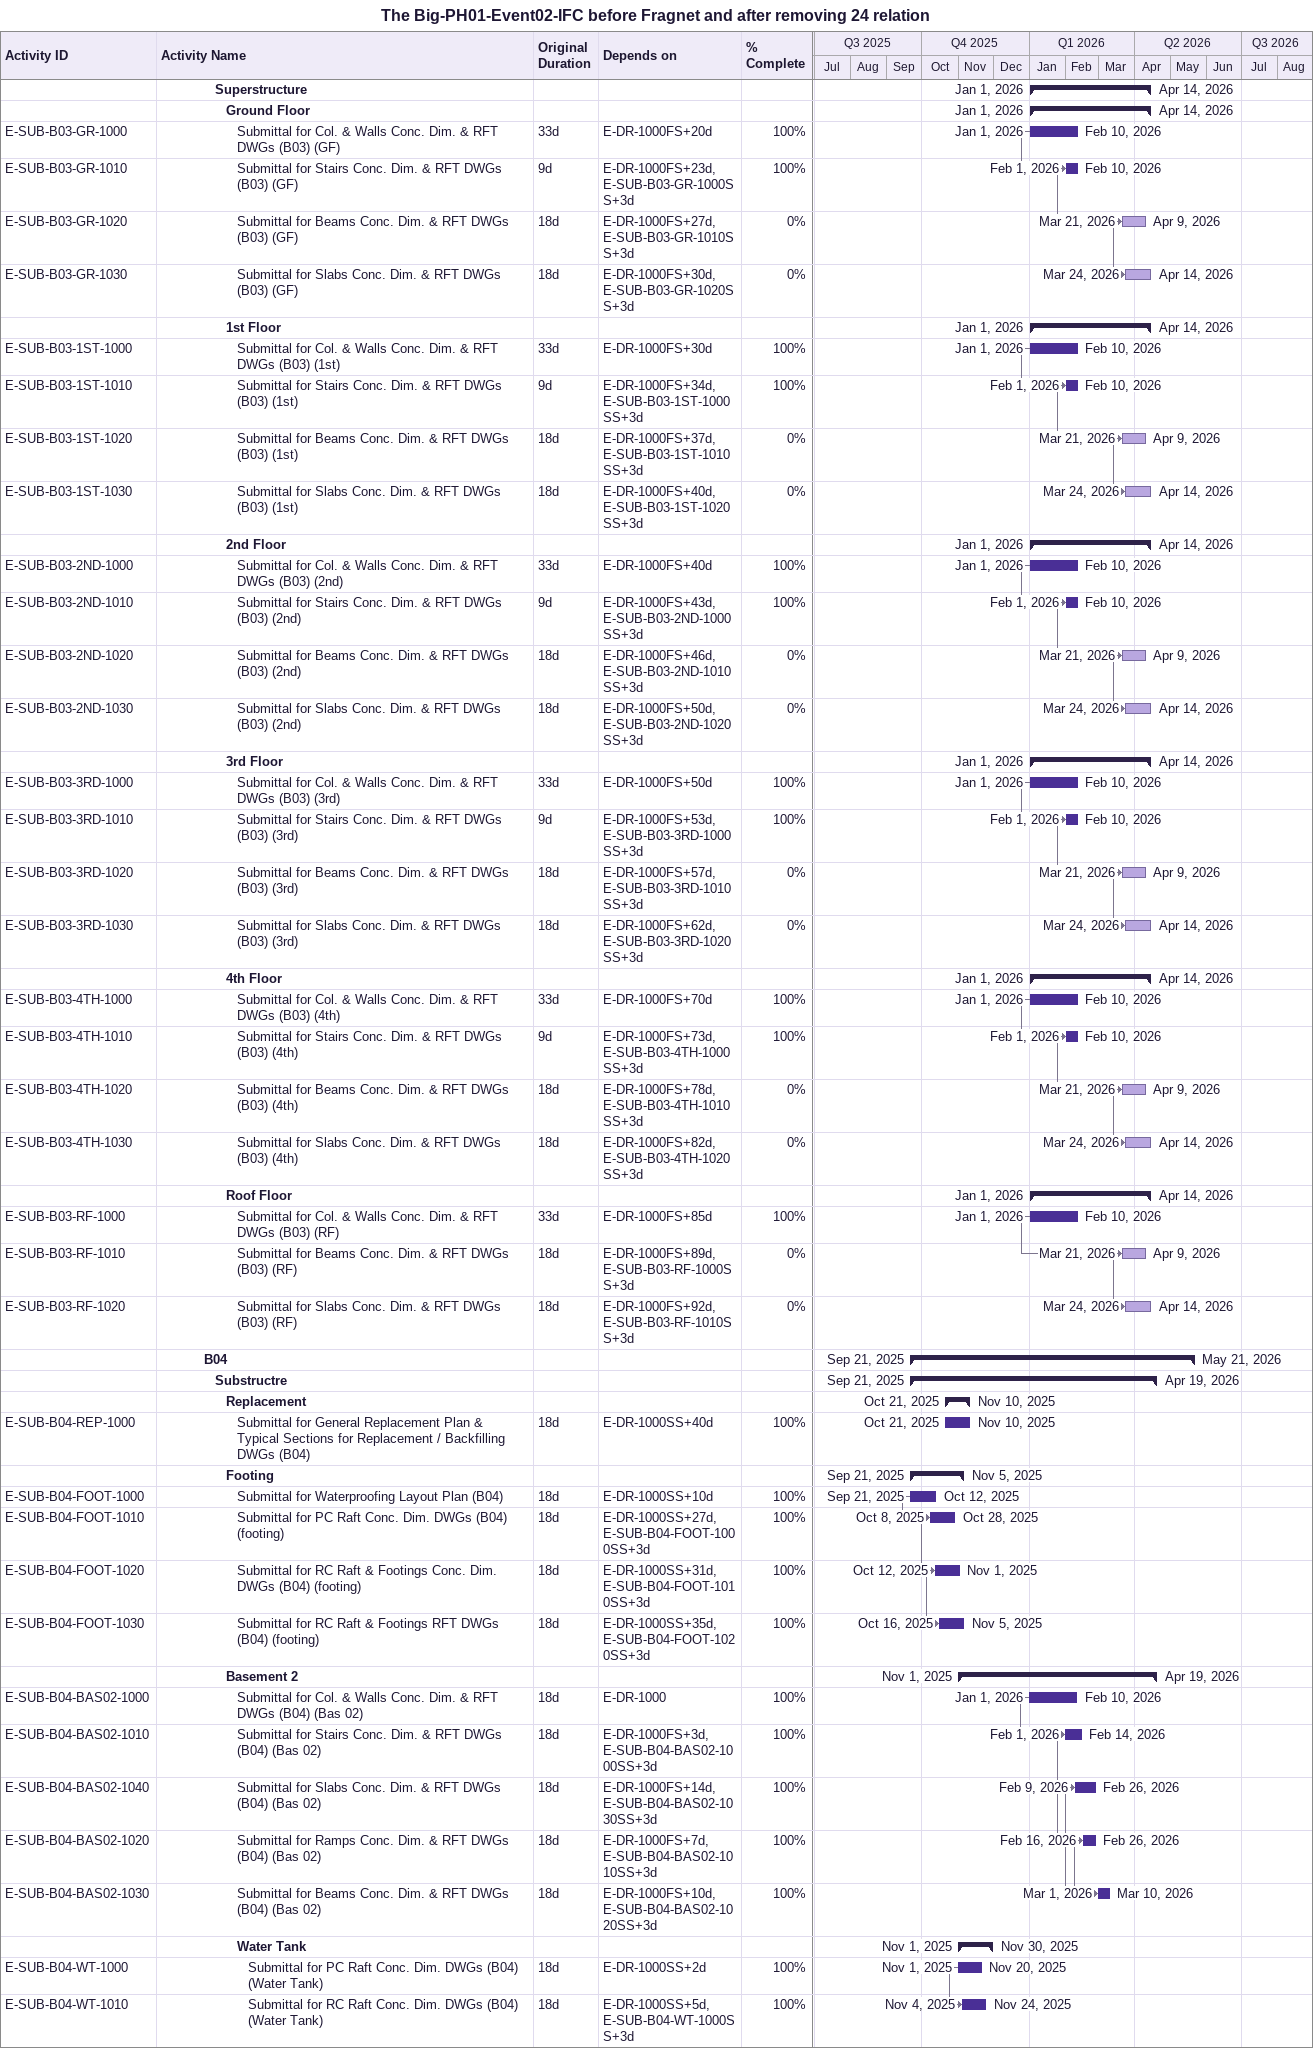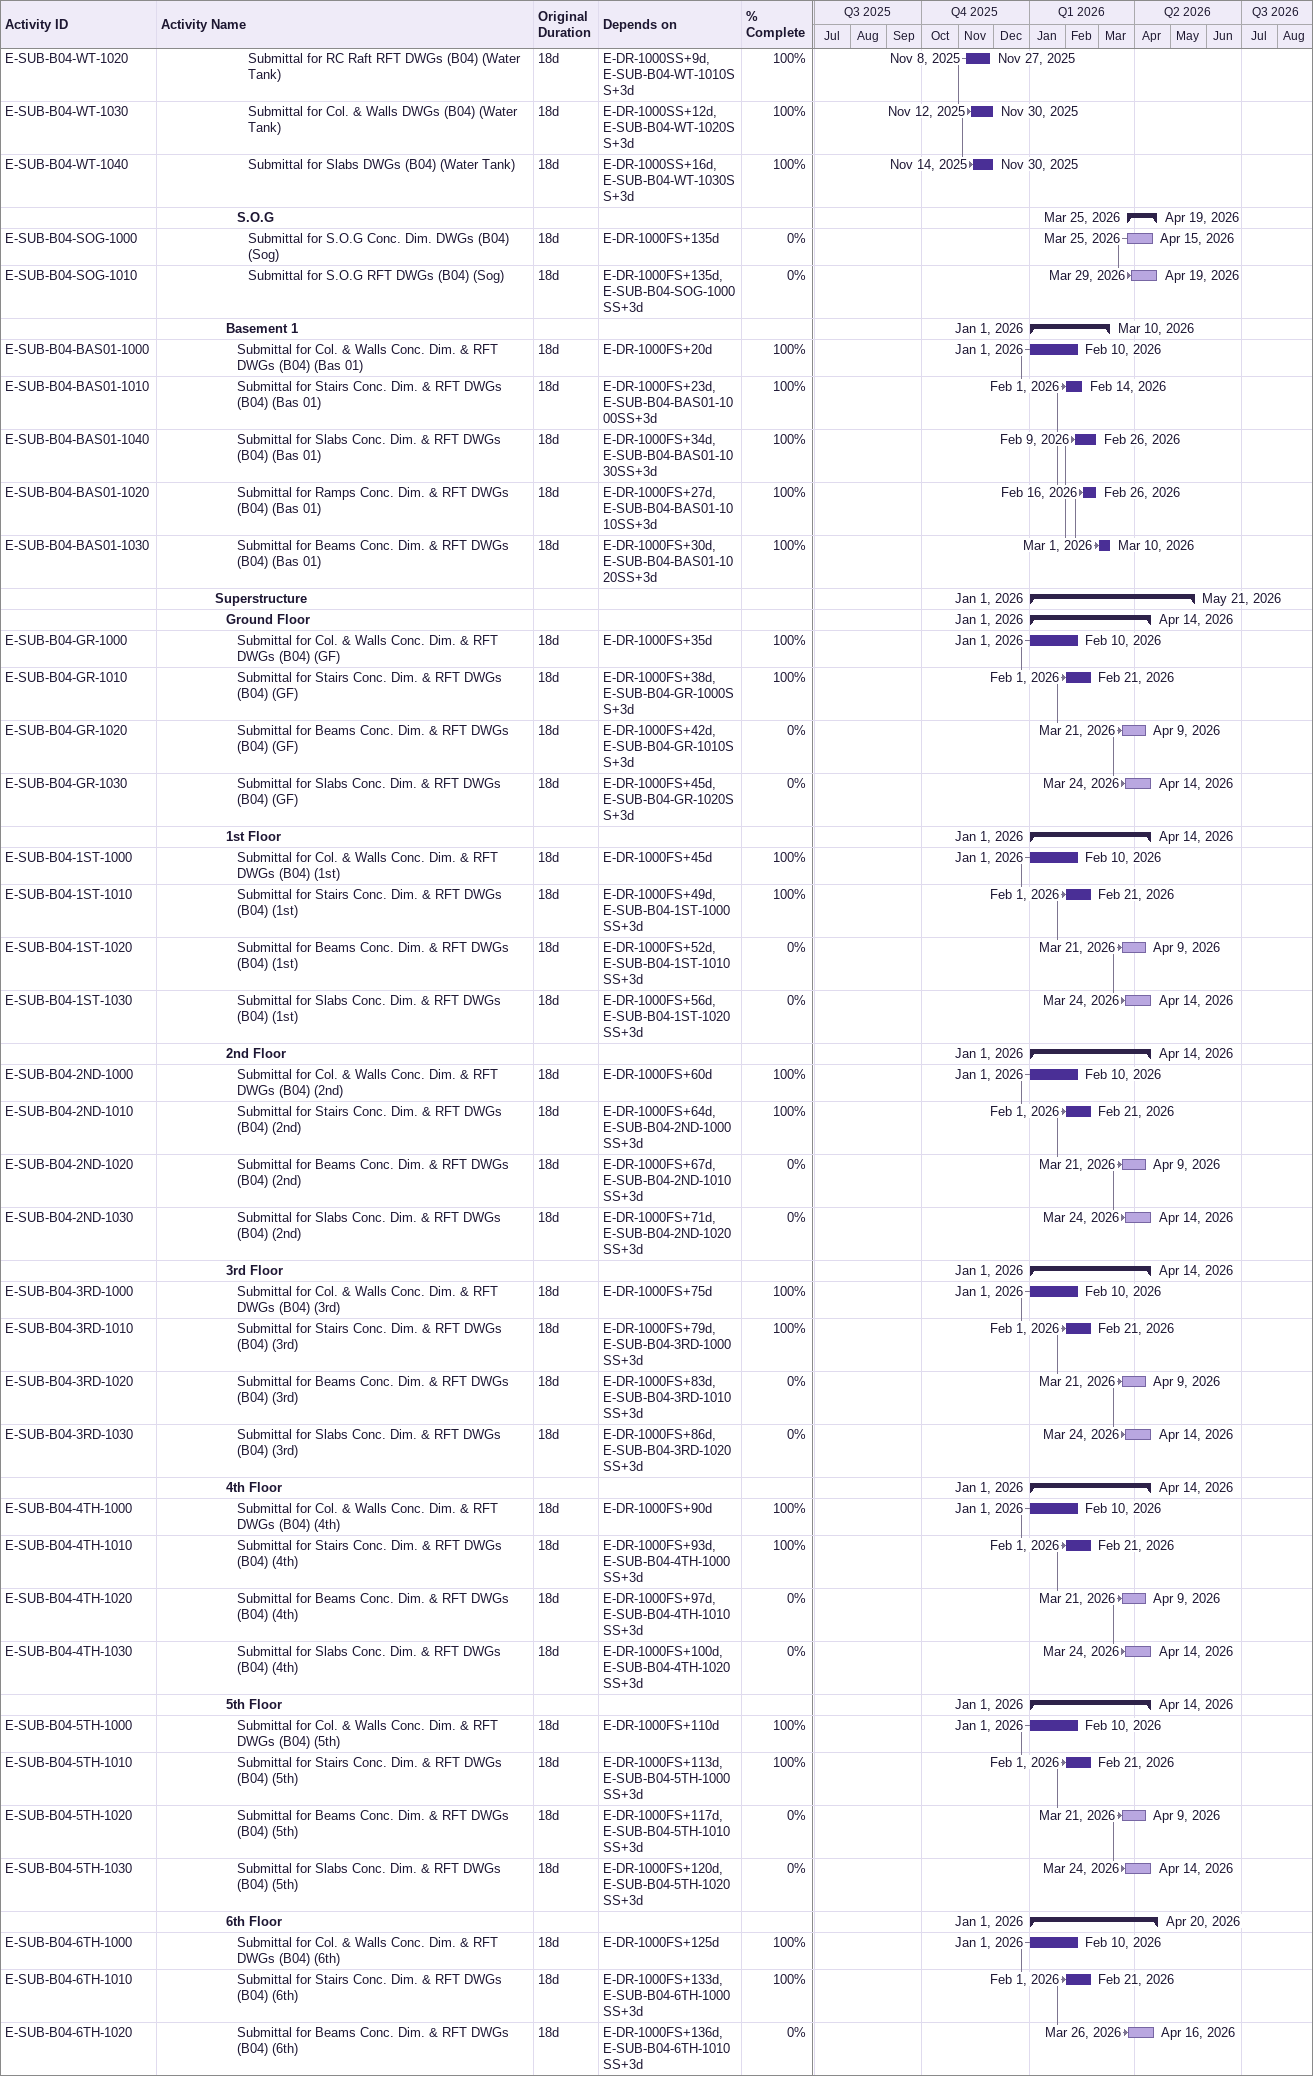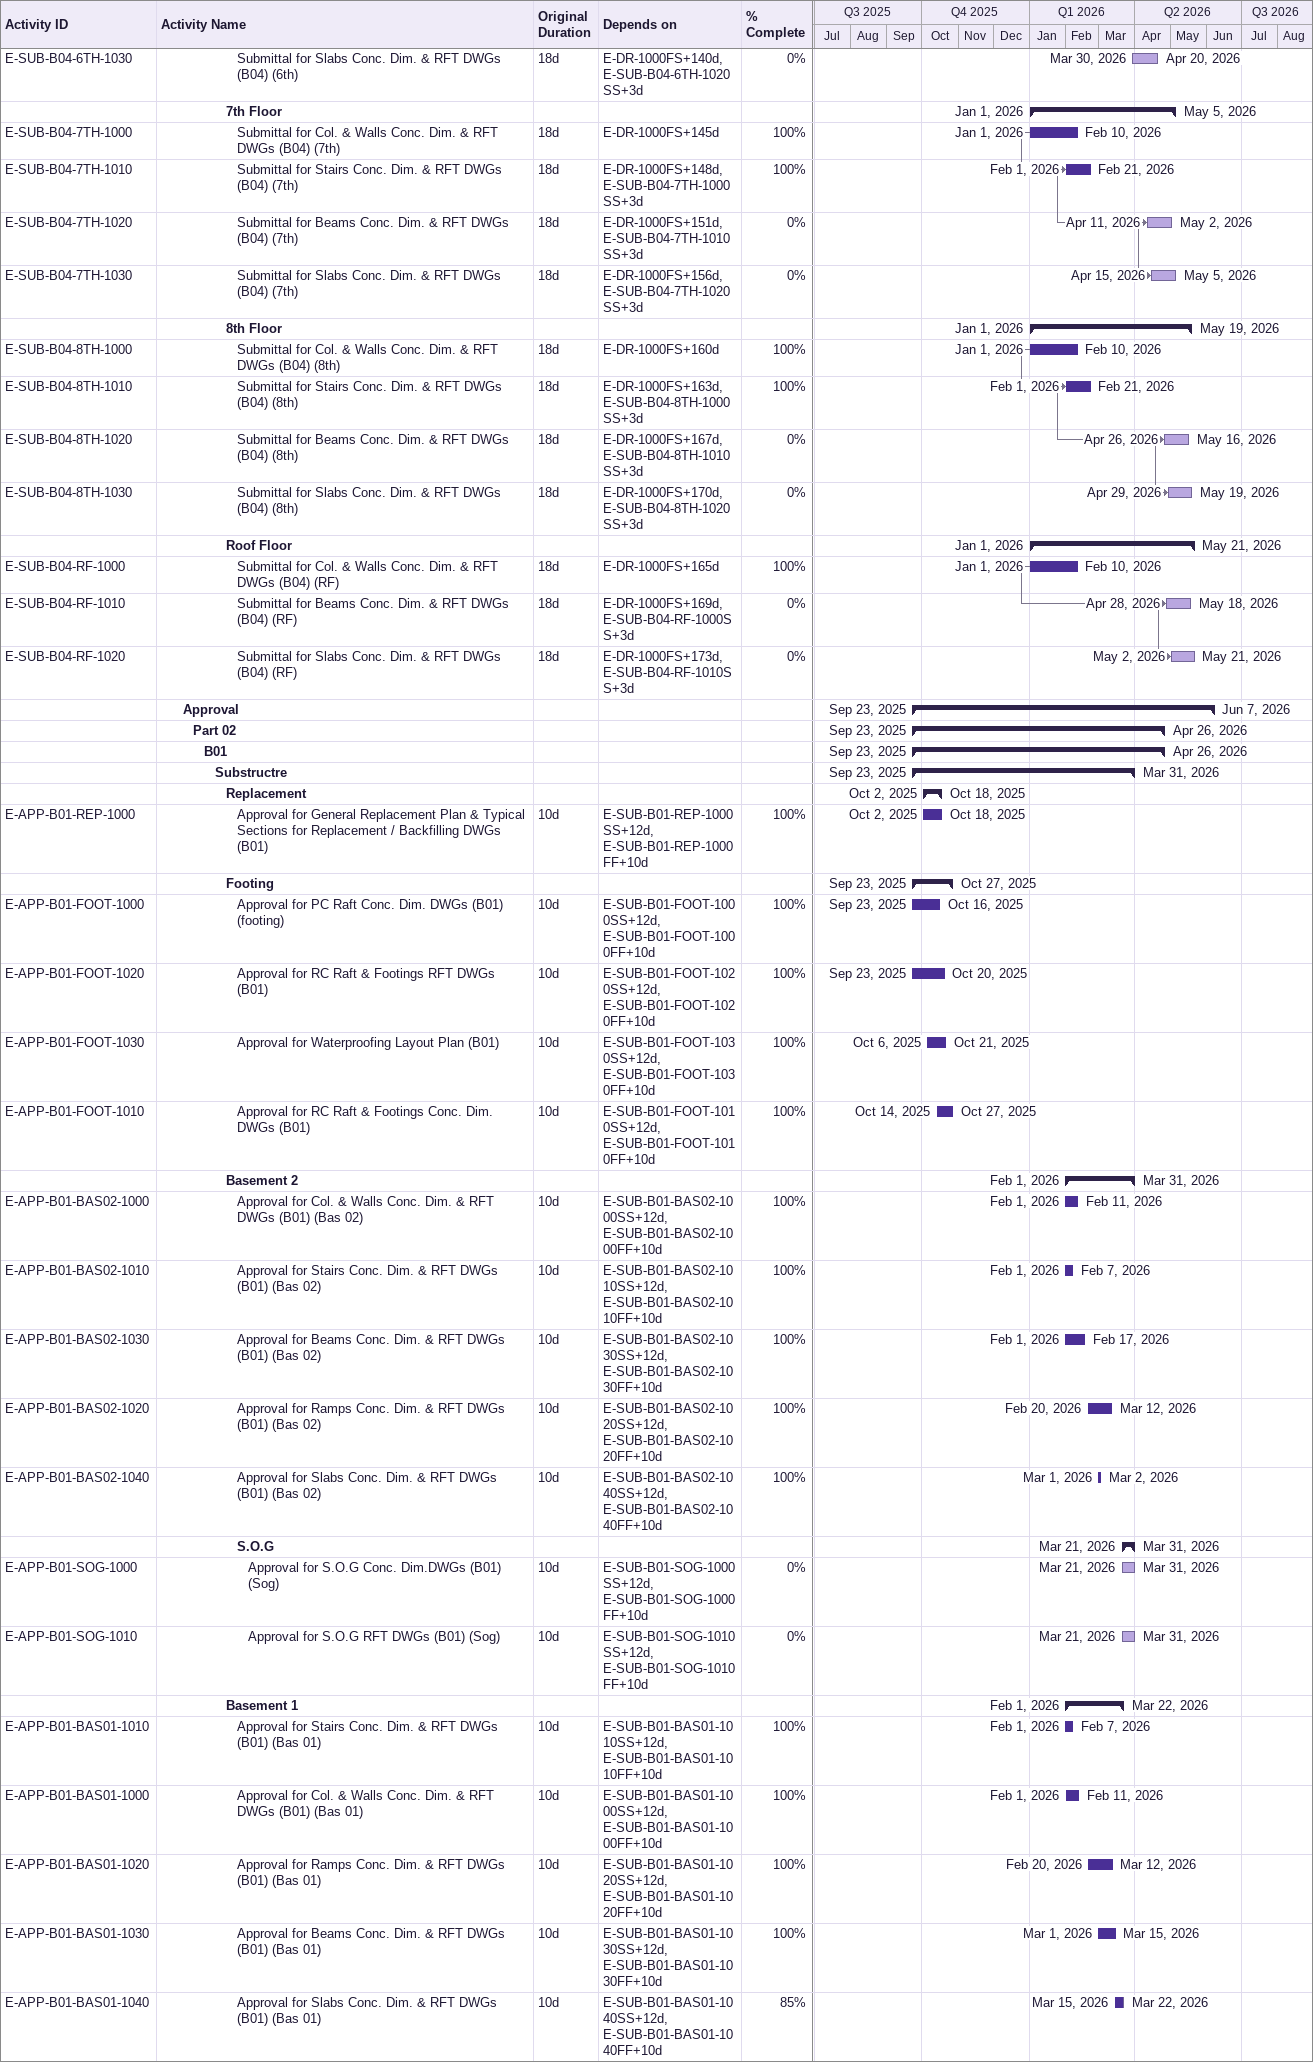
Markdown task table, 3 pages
The Big-PH01-Event02-IFC before Fragnet and after removing 24 relation

| ID | Level | Task | Original duration | Start | Finish | Predecessors | % complete |
|---|---|---|---|---|---|---|---|
|  | 6 | **Superstructure** |  | 2026-01-01 | 2026-04-14 |  |  |
|  | 7 | **Ground Floor** |  | 2026-01-01 | 2026-04-14 |  |  |
| E-SUB-B03-GR-1000 | 8 | Submittal for Col. & Walls Conc. Dim. & RFT DWGs (B03) (GF) | 33d | 2026-01-01 | 2026-02-10 | E-DR-1000FS+20d | 100 |
| E-SUB-B03-GR-1010 | 8 | Submittal for Stairs Conc. Dim. & RFT DWGs (B03) (GF) | 9d | 2026-02-01 | 2026-02-10 | E-DR-1000FS+23d, E-SUB-B03-GR-1000SS+3d | 100 |
| E-SUB-B03-GR-1020 | 8 | Submittal for Beams Conc. Dim. & RFT DWGs (B03) (GF) | 18d | 2026-03-21 | 2026-04-09 | E-DR-1000FS+27d, E-SUB-B03-GR-1010SS+3d | 0 |
| E-SUB-B03-GR-1030 | 8 | Submittal for Slabs Conc. Dim. & RFT DWGs (B03) (GF) | 18d | 2026-03-24 | 2026-04-14 | E-DR-1000FS+30d, E-SUB-B03-GR-1020SS+3d | 0 |
|  | 7 | **1st Floor** |  | 2026-01-01 | 2026-04-14 |  |  |
| E-SUB-B03-1ST-1000 | 8 | Submittal for Col. & Walls Conc. Dim. & RFT DWGs (B03) (1st) | 33d | 2026-01-01 | 2026-02-10 | E-DR-1000FS+30d | 100 |
| E-SUB-B03-1ST-1010 | 8 | Submittal for Stairs Conc. Dim. & RFT DWGs (B03) (1st) | 9d | 2026-02-01 | 2026-02-10 | E-DR-1000FS+34d, E-SUB-B03-1ST-1000SS+3d | 100 |
| E-SUB-B03-1ST-1020 | 8 | Submittal for Beams Conc. Dim. & RFT DWGs (B03) (1st) | 18d | 2026-03-21 | 2026-04-09 | E-DR-1000FS+37d, E-SUB-B03-1ST-1010SS+3d | 0 |
| E-SUB-B03-1ST-1030 | 8 | Submittal for Slabs Conc. Dim. & RFT DWGs (B03) (1st) | 18d | 2026-03-24 | 2026-04-14 | E-DR-1000FS+40d, E-SUB-B03-1ST-1020SS+3d | 0 |
|  | 7 | **2nd Floor** |  | 2026-01-01 | 2026-04-14 |  |  |
| E-SUB-B03-2ND-1000 | 8 | Submittal for Col. & Walls Conc. Dim. & RFT DWGs (B03) (2nd) | 33d | 2026-01-01 | 2026-02-10 | E-DR-1000FS+40d | 100 |
| E-SUB-B03-2ND-1010 | 8 | Submittal for Stairs Conc. Dim. & RFT DWGs (B03) (2nd) | 9d | 2026-02-01 | 2026-02-10 | E-DR-1000FS+43d, E-SUB-B03-2ND-1000SS+3d | 100 |
| E-SUB-B03-2ND-1020 | 8 | Submittal for Beams Conc. Dim. & RFT DWGs (B03) (2nd) | 18d | 2026-03-21 | 2026-04-09 | E-DR-1000FS+46d, E-SUB-B03-2ND-1010SS+3d | 0 |
| E-SUB-B03-2ND-1030 | 8 | Submittal for Slabs Conc. Dim. & RFT DWGs (B03) (2nd) | 18d | 2026-03-24 | 2026-04-14 | E-DR-1000FS+50d, E-SUB-B03-2ND-1020SS+3d | 0 |
|  | 7 | **3rd Floor** |  | 2026-01-01 | 2026-04-14 |  |  |
| E-SUB-B03-3RD-1000 | 8 | Submittal for Col. & Walls Conc. Dim. & RFT DWGs (B03) (3rd) | 33d | 2026-01-01 | 2026-02-10 | E-DR-1000FS+50d | 100 |
| E-SUB-B03-3RD-1010 | 8 | Submittal for Stairs Conc. Dim. & RFT DWGs (B03) (3rd) | 9d | 2026-02-01 | 2026-02-10 | E-DR-1000FS+53d, E-SUB-B03-3RD-1000SS+3d | 100 |
| E-SUB-B03-3RD-1020 | 8 | Submittal for Beams Conc. Dim. & RFT DWGs (B03) (3rd) | 18d | 2026-03-21 | 2026-04-09 | E-DR-1000FS+57d, E-SUB-B03-3RD-1010SS+3d | 0 |
| E-SUB-B03-3RD-1030 | 8 | Submittal for Slabs Conc. Dim. & RFT DWGs (B03) (3rd) | 18d | 2026-03-24 | 2026-04-14 | E-DR-1000FS+62d, E-SUB-B03-3RD-1020SS+3d | 0 |
|  | 7 | **4th Floor** |  | 2026-01-01 | 2026-04-14 |  |  |
| E-SUB-B03-4TH-1000 | 8 | Submittal for Col. & Walls Conc. Dim. & RFT DWGs (B03) (4th) | 33d | 2026-01-01 | 2026-02-10 | E-DR-1000FS+70d | 100 |
| E-SUB-B03-4TH-1010 | 8 | Submittal for Stairs Conc. Dim. & RFT DWGs (B03) (4th) | 9d | 2026-02-01 | 2026-02-10 | E-DR-1000FS+73d, E-SUB-B03-4TH-1000SS+3d | 100 |
| E-SUB-B03-4TH-1020 | 8 | Submittal for Beams Conc. Dim. & RFT DWGs (B03) (4th) | 18d | 2026-03-21 | 2026-04-09 | E-DR-1000FS+78d, E-SUB-B03-4TH-1010SS+3d | 0 |
| E-SUB-B03-4TH-1030 | 8 | Submittal for Slabs Conc. Dim. & RFT DWGs (B03) (4th) | 18d | 2026-03-24 | 2026-04-14 | E-DR-1000FS+82d, E-SUB-B03-4TH-1020SS+3d | 0 |
|  | 7 | **Roof Floor** |  | 2026-01-01 | 2026-04-14 |  |  |
| E-SUB-B03-RF-1000 | 8 | Submittal for Col. & Walls Conc. Dim. & RFT DWGs (B03) (RF) | 33d | 2026-01-01 | 2026-02-10 | E-DR-1000FS+85d | 100 |
| E-SUB-B03-RF-1010 | 8 | Submittal for Beams Conc. Dim. & RFT DWGs (B03) (RF) | 18d | 2026-03-21 | 2026-04-09 | E-DR-1000FS+89d, E-SUB-B03-RF-1000SS+3d | 0 |
| E-SUB-B03-RF-1020 | 8 | Submittal for Slabs Conc. Dim. & RFT DWGs (B03) (RF) | 18d | 2026-03-24 | 2026-04-14 | E-DR-1000FS+92d, E-SUB-B03-RF-1010SS+3d | 0 |
|  | 5 | **B04** |  | 2025-09-21 | 2026-05-21 |  |  |
|  | 6 | **Substructre** |  | 2025-09-21 | 2026-04-19 |  |  |
|  | 7 | **Replacement** |  | 2025-10-21 | 2025-11-10 |  |  |
| E-SUB-B04-REP-1000 | 8 | Submittal for General Replacement Plan & Typical Sections for Replacement / Backfilling DWGs (B04) | 18d | 2025-10-21 | 2025-11-10 | E-DR-1000SS+40d | 100 |
|  | 7 | **Footing** |  | 2025-09-21 | 2025-11-05 |  |  |
| E-SUB-B04-FOOT-1000 | 8 | Submittal for Waterproofing Layout Plan (B04) | 18d | 2025-09-21 | 2025-10-12 | E-DR-1000SS+10d | 100 |
| E-SUB-B04-FOOT-1010 | 8 | Submittal for PC Raft Conc. Dim. DWGs (B04) (footing) | 18d | 2025-10-08 | 2025-10-28 | E-DR-1000SS+27d, E-SUB-B04-FOOT-1000SS+3d | 100 |
| E-SUB-B04-FOOT-1020 | 8 | Submittal for RC Raft & Footings Conc. Dim. DWGs (B04) (footing) | 18d | 2025-10-12 | 2025-11-01 | E-DR-1000SS+31d, E-SUB-B04-FOOT-1010SS+3d | 100 |
| E-SUB-B04-FOOT-1030 | 8 | Submittal for RC Raft & Footings RFT DWGs (B04) (footing) | 18d | 2025-10-16 | 2025-11-05 | E-DR-1000SS+35d, E-SUB-B04-FOOT-1020SS+3d | 100 |
|  | 7 | **Basement 2** |  | 2025-11-01 | 2026-04-19 |  |  |
| E-SUB-B04-BAS02-1000 | 8 | Submittal for Col. & Walls Conc. Dim. & RFT DWGs (B04) (Bas 02) | 18d | 2026-01-01 | 2026-02-10 | E-DR-1000 | 100 |
| E-SUB-B04-BAS02-1010 | 8 | Submittal for Stairs Conc. Dim. & RFT DWGs (B04) (Bas 02) | 18d | 2026-02-01 | 2026-02-14 | E-DR-1000FS+3d, E-SUB-B04-BAS02-1000SS+3d | 100 |
| E-SUB-B04-BAS02-1040 | 8 | Submittal for Slabs Conc. Dim. & RFT DWGs (B04) (Bas 02) | 18d | 2026-02-09 | 2026-02-26 | E-DR-1000FS+14d, E-SUB-B04-BAS02-1030SS+3d | 100 |
| E-SUB-B04-BAS02-1020 | 8 | Submittal for Ramps Conc. Dim. & RFT DWGs (B04) (Bas 02) | 18d | 2026-02-16 | 2026-02-26 | E-DR-1000FS+7d, E-SUB-B04-BAS02-1010SS+3d | 100 |
| E-SUB-B04-BAS02-1030 | 8 | Submittal for Beams Conc. Dim. & RFT DWGs (B04) (Bas 02) | 18d | 2026-03-01 | 2026-03-10 | E-DR-1000FS+10d, E-SUB-B04-BAS02-1020SS+3d | 100 |
|  | 8 | **Water Tank** |  | 2025-11-01 | 2025-11-30 |  |  |
| E-SUB-B04-WT-1000 | 9 | Submittal for PC Raft Conc. Dim. DWGs (B04) (Water Tank) | 18d | 2025-11-01 | 2025-11-20 | E-DR-1000SS+2d | 100 |
| E-SUB-B04-WT-1010 | 9 | Submittal for RC Raft Conc. Dim. DWGs (B04) (Water Tank) | 18d | 2025-11-04 | 2025-11-24 | E-DR-1000SS+5d, E-SUB-B04-WT-1000SS+3d | 100 |
| E-SUB-B04-WT-1020 | 9 | Submittal for RC Raft RFT DWGs (B04) (Water Tank) | 18d | 2025-11-08 | 2025-11-27 | E-DR-1000SS+9d, E-SUB-B04-WT-1010SS+3d | 100 |
| E-SUB-B04-WT-1030 | 9 | Submittal for Col. & Walls DWGs (B04) (Water Tank) | 18d | 2025-11-12 | 2025-11-30 | E-DR-1000SS+12d, E-SUB-B04-WT-1020SS+3d | 100 |
| E-SUB-B04-WT-1040 | 9 | Submittal for Slabs DWGs (B04) (Water Tank) | 18d | 2025-11-14 | 2025-11-30 | E-DR-1000SS+16d, E-SUB-B04-WT-1030SS+3d | 100 |
|  | 8 | **S.O.G** |  | 2026-03-25 | 2026-04-19 |  |  |
| E-SUB-B04-SOG-1000 | 9 | Submittal for S.O.G Conc. Dim. DWGs (B04) (Sog) | 18d | 2026-03-25 | 2026-04-15 | E-DR-1000FS+135d | 0 |
| E-SUB-B04-SOG-1010 | 9 | Submittal for S.O.G RFT DWGs (B04) (Sog) | 18d | 2026-03-29 | 2026-04-19 | E-DR-1000FS+135d, E-SUB-B04-SOG-1000SS+3d | 0 |
|  | 7 | **Basement 1** |  | 2026-01-01 | 2026-03-10 |  |  |
| E-SUB-B04-BAS01-1000 | 8 | Submittal for Col. & Walls Conc. Dim. & RFT DWGs (B04) (Bas 01) | 18d | 2026-01-01 | 2026-02-10 | E-DR-1000FS+20d | 100 |
| E-SUB-B04-BAS01-1010 | 8 | Submittal for Stairs Conc. Dim. & RFT DWGs (B04) (Bas 01) | 18d | 2026-02-01 | 2026-02-14 | E-DR-1000FS+23d, E-SUB-B04-BAS01-1000SS+3d | 100 |
| E-SUB-B04-BAS01-1040 | 8 | Submittal for Slabs Conc. Dim. & RFT DWGs (B04) (Bas 01) | 18d | 2026-02-09 | 2026-02-26 | E-DR-1000FS+34d, E-SUB-B04-BAS01-1030SS+3d | 100 |
| E-SUB-B04-BAS01-1020 | 8 | Submittal for Ramps Conc. Dim. & RFT DWGs (B04) (Bas 01) | 18d | 2026-02-16 | 2026-02-26 | E-DR-1000FS+27d, E-SUB-B04-BAS01-1010SS+3d | 100 |
| E-SUB-B04-BAS01-1030 | 8 | Submittal for Beams Conc. Dim. & RFT DWGs (B04) (Bas 01) | 18d | 2026-03-01 | 2026-03-10 | E-DR-1000FS+30d, E-SUB-B04-BAS01-1020SS+3d | 100 |
|  | 6 | **Superstructure** |  | 2026-01-01 | 2026-05-21 |  |  |
|  | 7 | **Ground Floor** |  | 2026-01-01 | 2026-04-14 |  |  |
| E-SUB-B04-GR-1000 | 8 | Submittal for Col. & Walls Conc. Dim. & RFT DWGs (B04) (GF) | 18d | 2026-01-01 | 2026-02-10 | E-DR-1000FS+35d | 100 |
| E-SUB-B04-GR-1010 | 8 | Submittal for Stairs Conc. Dim. & RFT DWGs (B04) (GF) | 18d | 2026-02-01 | 2026-02-21 | E-DR-1000FS+38d, E-SUB-B04-GR-1000SS+3d | 100 |
| E-SUB-B04-GR-1020 | 8 | Submittal for Beams Conc. Dim. & RFT DWGs (B04) (GF) | 18d | 2026-03-21 | 2026-04-09 | E-DR-1000FS+42d, E-SUB-B04-GR-1010SS+3d | 0 |
| E-SUB-B04-GR-1030 | 8 | Submittal for Slabs Conc. Dim. & RFT DWGs (B04) (GF) | 18d | 2026-03-24 | 2026-04-14 | E-DR-1000FS+45d, E-SUB-B04-GR-1020SS+3d | 0 |
|  | 7 | **1st Floor** |  | 2026-01-01 | 2026-04-14 |  |  |
| E-SUB-B04-1ST-1000 | 8 | Submittal for Col. & Walls Conc. Dim. & RFT DWGs (B04) (1st) | 18d | 2026-01-01 | 2026-02-10 | E-DR-1000FS+45d | 100 |
| E-SUB-B04-1ST-1010 | 8 | Submittal for Stairs Conc. Dim. & RFT DWGs (B04) (1st) | 18d | 2026-02-01 | 2026-02-21 | E-DR-1000FS+49d, E-SUB-B04-1ST-1000SS+3d | 100 |
| E-SUB-B04-1ST-1020 | 8 | Submittal for Beams Conc. Dim. & RFT DWGs (B04) (1st) | 18d | 2026-03-21 | 2026-04-09 | E-DR-1000FS+52d, E-SUB-B04-1ST-1010SS+3d | 0 |
| E-SUB-B04-1ST-1030 | 8 | Submittal for Slabs Conc. Dim. & RFT DWGs (B04) (1st) | 18d | 2026-03-24 | 2026-04-14 | E-DR-1000FS+56d, E-SUB-B04-1ST-1020SS+3d | 0 |
|  | 7 | **2nd Floor** |  | 2026-01-01 | 2026-04-14 |  |  |
| E-SUB-B04-2ND-1000 | 8 | Submittal for Col. & Walls Conc. Dim. & RFT DWGs (B04) (2nd) | 18d | 2026-01-01 | 2026-02-10 | E-DR-1000FS+60d | 100 |
| E-SUB-B04-2ND-1010 | 8 | Submittal for Stairs Conc. Dim. & RFT DWGs (B04) (2nd) | 18d | 2026-02-01 | 2026-02-21 | E-DR-1000FS+64d, E-SUB-B04-2ND-1000SS+3d | 100 |
| E-SUB-B04-2ND-1020 | 8 | Submittal for Beams Conc. Dim. & RFT DWGs (B04) (2nd) | 18d | 2026-03-21 | 2026-04-09 | E-DR-1000FS+67d, E-SUB-B04-2ND-1010SS+3d | 0 |
| E-SUB-B04-2ND-1030 | 8 | Submittal for Slabs Conc. Dim. & RFT DWGs (B04) (2nd) | 18d | 2026-03-24 | 2026-04-14 | E-DR-1000FS+71d, E-SUB-B04-2ND-1020SS+3d | 0 |
|  | 7 | **3rd Floor** |  | 2026-01-01 | 2026-04-14 |  |  |
| E-SUB-B04-3RD-1000 | 8 | Submittal for Col. & Walls Conc. Dim. & RFT DWGs (B04) (3rd) | 18d | 2026-01-01 | 2026-02-10 | E-DR-1000FS+75d | 100 |
| E-SUB-B04-3RD-1010 | 8 | Submittal for Stairs Conc. Dim. & RFT DWGs (B04) (3rd) | 18d | 2026-02-01 | 2026-02-21 | E-DR-1000FS+79d, E-SUB-B04-3RD-1000SS+3d | 100 |
| E-SUB-B04-3RD-1020 | 8 | Submittal for Beams Conc. Dim. & RFT DWGs (B04) (3rd) | 18d | 2026-03-21 | 2026-04-09 | E-DR-1000FS+83d, E-SUB-B04-3RD-1010SS+3d | 0 |
| E-SUB-B04-3RD-1030 | 8 | Submittal for Slabs Conc. Dim. & RFT DWGs (B04) (3rd) | 18d | 2026-03-24 | 2026-04-14 | E-DR-1000FS+86d, E-SUB-B04-3RD-1020SS+3d | 0 |
|  | 7 | **4th Floor** |  | 2026-01-01 | 2026-04-14 |  |  |
| E-SUB-B04-4TH-1000 | 8 | Submittal for Col. & Walls Conc. Dim. & RFT DWGs (B04) (4th) | 18d | 2026-01-01 | 2026-02-10 | E-DR-1000FS+90d | 100 |
| E-SUB-B04-4TH-1010 | 8 | Submittal for Stairs Conc. Dim. & RFT DWGs (B04) (4th) | 18d | 2026-02-01 | 2026-02-21 | E-DR-1000FS+93d, E-SUB-B04-4TH-1000SS+3d | 100 |
| E-SUB-B04-4TH-1020 | 8 | Submittal for Beams Conc. Dim. & RFT DWGs (B04) (4th) | 18d | 2026-03-21 | 2026-04-09 | E-DR-1000FS+97d, E-SUB-B04-4TH-1010SS+3d | 0 |
| E-SUB-B04-4TH-1030 | 8 | Submittal for Slabs Conc. Dim. & RFT DWGs (B04) (4th) | 18d | 2026-03-24 | 2026-04-14 | E-DR-1000FS+100d, E-SUB-B04-4TH-1020SS+3d | 0 |
|  | 7 | **5th Floor** |  | 2026-01-01 | 2026-04-14 |  |  |
| E-SUB-B04-5TH-1000 | 8 | Submittal for Col. & Walls Conc. Dim. & RFT DWGs (B04) (5th) | 18d | 2026-01-01 | 2026-02-10 | E-DR-1000FS+110d | 100 |
| E-SUB-B04-5TH-1010 | 8 | Submittal for Stairs Conc. Dim. & RFT DWGs (B04) (5th) | 18d | 2026-02-01 | 2026-02-21 | E-DR-1000FS+113d, E-SUB-B04-5TH-1000SS+3d | 100 |
| E-SUB-B04-5TH-1020 | 8 | Submittal for Beams Conc. Dim. & RFT DWGs (B04) (5th) | 18d | 2026-03-21 | 2026-04-09 | E-DR-1000FS+117d, E-SUB-B04-5TH-1010SS+3d | 0 |
| E-SUB-B04-5TH-1030 | 8 | Submittal for Slabs Conc. Dim. & RFT DWGs (B04) (5th) | 18d | 2026-03-24 | 2026-04-14 | E-DR-1000FS+120d, E-SUB-B04-5TH-1020SS+3d | 0 |
|  | 7 | **6th Floor** |  | 2026-01-01 | 2026-04-20 |  |  |
| E-SUB-B04-6TH-1000 | 8 | Submittal for Col. & Walls Conc. Dim. & RFT DWGs (B04) (6th) | 18d | 2026-01-01 | 2026-02-10 | E-DR-1000FS+125d | 100 |
| E-SUB-B04-6TH-1010 | 8 | Submittal for Stairs Conc. Dim. & RFT DWGs (B04) (6th) | 18d | 2026-02-01 | 2026-02-21 | E-DR-1000FS+133d, E-SUB-B04-6TH-1000SS+3d | 100 |
| E-SUB-B04-6TH-1020 | 8 | Submittal for Beams Conc. Dim. & RFT DWGs (B04) (6th) | 18d | 2026-03-26 | 2026-04-16 | E-DR-1000FS+136d, E-SUB-B04-6TH-1010SS+3d | 0 |
| E-SUB-B04-6TH-1030 | 8 | Submittal for Slabs Conc. Dim. & RFT DWGs (B04) (6th) | 18d | 2026-03-30 | 2026-04-20 | E-DR-1000FS+140d, E-SUB-B04-6TH-1020SS+3d | 0 |
|  | 7 | **7th Floor** |  | 2026-01-01 | 2026-05-05 |  |  |
| E-SUB-B04-7TH-1000 | 8 | Submittal for Col. & Walls Conc. Dim. & RFT DWGs (B04) (7th) | 18d | 2026-01-01 | 2026-02-10 | E-DR-1000FS+145d | 100 |
| E-SUB-B04-7TH-1010 | 8 | Submittal for Stairs Conc. Dim. & RFT DWGs (B04) (7th) | 18d | 2026-02-01 | 2026-02-21 | E-DR-1000FS+148d, E-SUB-B04-7TH-1000SS+3d | 100 |
| E-SUB-B04-7TH-1020 | 8 | Submittal for Beams Conc. Dim. & RFT DWGs (B04) (7th) | 18d | 2026-04-11 | 2026-05-02 | E-DR-1000FS+151d, E-SUB-B04-7TH-1010SS+3d | 0 |
| E-SUB-B04-7TH-1030 | 8 | Submittal for Slabs Conc. Dim. & RFT DWGs (B04) (7th) | 18d | 2026-04-15 | 2026-05-05 | E-DR-1000FS+156d, E-SUB-B04-7TH-1020SS+3d | 0 |
|  | 7 | **8th Floor** |  | 2026-01-01 | 2026-05-19 |  |  |
| E-SUB-B04-8TH-1000 | 8 | Submittal for Col. & Walls Conc. Dim. & RFT DWGs (B04) (8th) | 18d | 2026-01-01 | 2026-02-10 | E-DR-1000FS+160d | 100 |
| E-SUB-B04-8TH-1010 | 8 | Submittal for Stairs Conc. Dim. & RFT DWGs (B04) (8th) | 18d | 2026-02-01 | 2026-02-21 | E-DR-1000FS+163d, E-SUB-B04-8TH-1000SS+3d | 100 |
| E-SUB-B04-8TH-1020 | 8 | Submittal for Beams Conc. Dim. & RFT DWGs (B04) (8th) | 18d | 2026-04-26 | 2026-05-16 | E-DR-1000FS+167d, E-SUB-B04-8TH-1010SS+3d | 0 |
| E-SUB-B04-8TH-1030 | 8 | Submittal for Slabs Conc. Dim. & RFT DWGs (B04) (8th) | 18d | 2026-04-29 | 2026-05-19 | E-DR-1000FS+170d, E-SUB-B04-8TH-1020SS+3d | 0 |
|  | 7 | **Roof Floor** |  | 2026-01-01 | 2026-05-21 |  |  |
| E-SUB-B04-RF-1000 | 8 | Submittal for Col. & Walls Conc. Dim. & RFT DWGs (B04) (RF) | 18d | 2026-01-01 | 2026-02-10 | E-DR-1000FS+165d | 100 |
| E-SUB-B04-RF-1010 | 8 | Submittal for Beams Conc. Dim. & RFT DWGs (B04) (RF) | 18d | 2026-04-28 | 2026-05-18 | E-DR-1000FS+169d, E-SUB-B04-RF-1000SS+3d | 0 |
| E-SUB-B04-RF-1020 | 8 | Submittal for Slabs Conc. Dim. & RFT DWGs (B04) (RF) | 18d | 2026-05-02 | 2026-05-21 | E-DR-1000FS+173d, E-SUB-B04-RF-1010SS+3d | 0 |
|  | 3 | **Approval** |  | 2025-09-23 | 2026-06-07 |  |  |
|  | 4 | **Part 02** |  | 2025-09-23 | 2026-04-26 |  |  |
|  | 5 | **B01** |  | 2025-09-23 | 2026-04-26 |  |  |
|  | 6 | **Substructre** |  | 2025-09-23 | 2026-03-31 |  |  |
|  | 7 | **Replacement** |  | 2025-10-02 | 2025-10-18 |  |  |
| E-APP-B01-REP-1000 | 8 | Approval for General Replacement Plan & Typical Sections for Replacement / Backfilling DWGs (B01) | 10d | 2025-10-02 | 2025-10-18 | E-SUB-B01-REP-1000SS+12d, E-SUB-B01-REP-1000FF+10d | 100 |
|  | 7 | **Footing** |  | 2025-09-23 | 2025-10-27 |  |  |
| E-APP-B01-FOOT-1000 | 8 | Approval for PC Raft Conc. Dim. DWGs (B01) (footing) | 10d | 2025-09-23 | 2025-10-16 | E-SUB-B01-FOOT-1000SS+12d, E-SUB-B01-FOOT-1000FF+10d | 100 |
| E-APP-B01-FOOT-1020 | 8 | Approval for RC Raft & Footings RFT DWGs (B01) | 10d | 2025-09-23 | 2025-10-20 | E-SUB-B01-FOOT-1020SS+12d, E-SUB-B01-FOOT-1020FF+10d | 100 |
| E-APP-B01-FOOT-1030 | 8 | Approval for Waterproofing Layout Plan (B01) | 10d | 2025-10-06 | 2025-10-21 | E-SUB-B01-FOOT-1030SS+12d, E-SUB-B01-FOOT-1030FF+10d | 100 |
| E-APP-B01-FOOT-1010 | 8 | Approval for RC Raft & Footings Conc. Dim. DWGs (B01) | 10d | 2025-10-14 | 2025-10-27 | E-SUB-B01-FOOT-1010SS+12d, E-SUB-B01-FOOT-1010FF+10d | 100 |
|  | 7 | **Basement 2** |  | 2026-02-01 | 2026-03-31 |  |  |
| E-APP-B01-BAS02-1000 | 8 | Approval for Col. & Walls Conc. Dim. & RFT DWGs (B01) (Bas 02) | 10d | 2026-02-01 | 2026-02-11 | E-SUB-B01-BAS02-1000SS+12d, E-SUB-B01-BAS02-1000FF+10d | 100 |
| E-APP-B01-BAS02-1010 | 8 | Approval for Stairs Conc. Dim. & RFT DWGs (B01) (Bas 02) | 10d | 2026-02-01 | 2026-02-07 | E-SUB-B01-BAS02-1010SS+12d, E-SUB-B01-BAS02-1010FF+10d | 100 |
| E-APP-B01-BAS02-1030 | 8 | Approval for Beams Conc. Dim. & RFT DWGs (B01) (Bas 02) | 10d | 2026-02-01 | 2026-02-17 | E-SUB-B01-BAS02-1030SS+12d, E-SUB-B01-BAS02-1030FF+10d | 100 |
| E-APP-B01-BAS02-1020 | 8 | Approval for Ramps Conc. Dim. & RFT DWGs (B01) (Bas 02) | 10d | 2026-02-20 | 2026-03-12 | E-SUB-B01-BAS02-1020SS+12d, E-SUB-B01-BAS02-1020FF+10d | 100 |
| E-APP-B01-BAS02-1040 | 8 | Approval for Slabs Conc. Dim. & RFT DWGs (B01) (Bas 02) | 10d | 2026-03-01 | 2026-03-02 | E-SUB-B01-BAS02-1040SS+12d, E-SUB-B01-BAS02-1040FF+10d | 100 |
|  | 8 | **S.O.G** |  | 2026-03-21 | 2026-03-31 |  |  |
| E-APP-B01-SOG-1000 | 9 | Approval for S.O.G Conc. Dim.DWGs (B01) (Sog) | 10d | 2026-03-21 | 2026-03-31 | E-SUB-B01-SOG-1000SS+12d, E-SUB-B01-SOG-1000FF+10d | 0 |
| E-APP-B01-SOG-1010 | 9 | Approval for S.O.G RFT DWGs (B01) (Sog) | 10d | 2026-03-21 | 2026-03-31 | E-SUB-B01-SOG-1010SS+12d, E-SUB-B01-SOG-1010FF+10d | 0 |
|  | 7 | **Basement 1** |  | 2026-02-01 | 2026-03-22 |  |  |
| E-APP-B01-BAS01-1010 | 8 | Approval for Stairs Conc. Dim. & RFT DWGs (B01) (Bas 01) | 10d | 2026-02-01 | 2026-02-07 | E-SUB-B01-BAS01-1010SS+12d, E-SUB-B01-BAS01-1010FF+10d | 100 |
| E-APP-B01-BAS01-1000 | 8 | Approval for Col. & Walls Conc. Dim. & RFT DWGs (B01) (Bas 01) | 10d | 2026-02-01 | 2026-02-11 | E-SUB-B01-BAS01-1000SS+12d, E-SUB-B01-BAS01-1000FF+10d | 100 |
| E-APP-B01-BAS01-1020 | 8 | Approval for Ramps Conc. Dim. & RFT DWGs (B01) (Bas 01) | 10d | 2026-02-20 | 2026-03-12 | E-SUB-B01-BAS01-1020SS+12d, E-SUB-B01-BAS01-1020FF+10d | 100 |
| E-APP-B01-BAS01-1030 | 8 | Approval for Beams Conc. Dim. & RFT DWGs (B01) (Bas 01) | 10d | 2026-03-01 | 2026-03-15 | E-SUB-B01-BAS01-1030SS+12d, E-SUB-B01-BAS01-1030FF+10d | 100 |
| E-APP-B01-BAS01-1040 | 8 | Approval for Slabs Conc. Dim. & RFT DWGs (B01) (Bas 01) | 10d | 2026-03-15 | 2026-03-22 | E-SUB-B01-BAS01-1040SS+12d, E-SUB-B01-BAS01-1040FF+10d | 85 |
